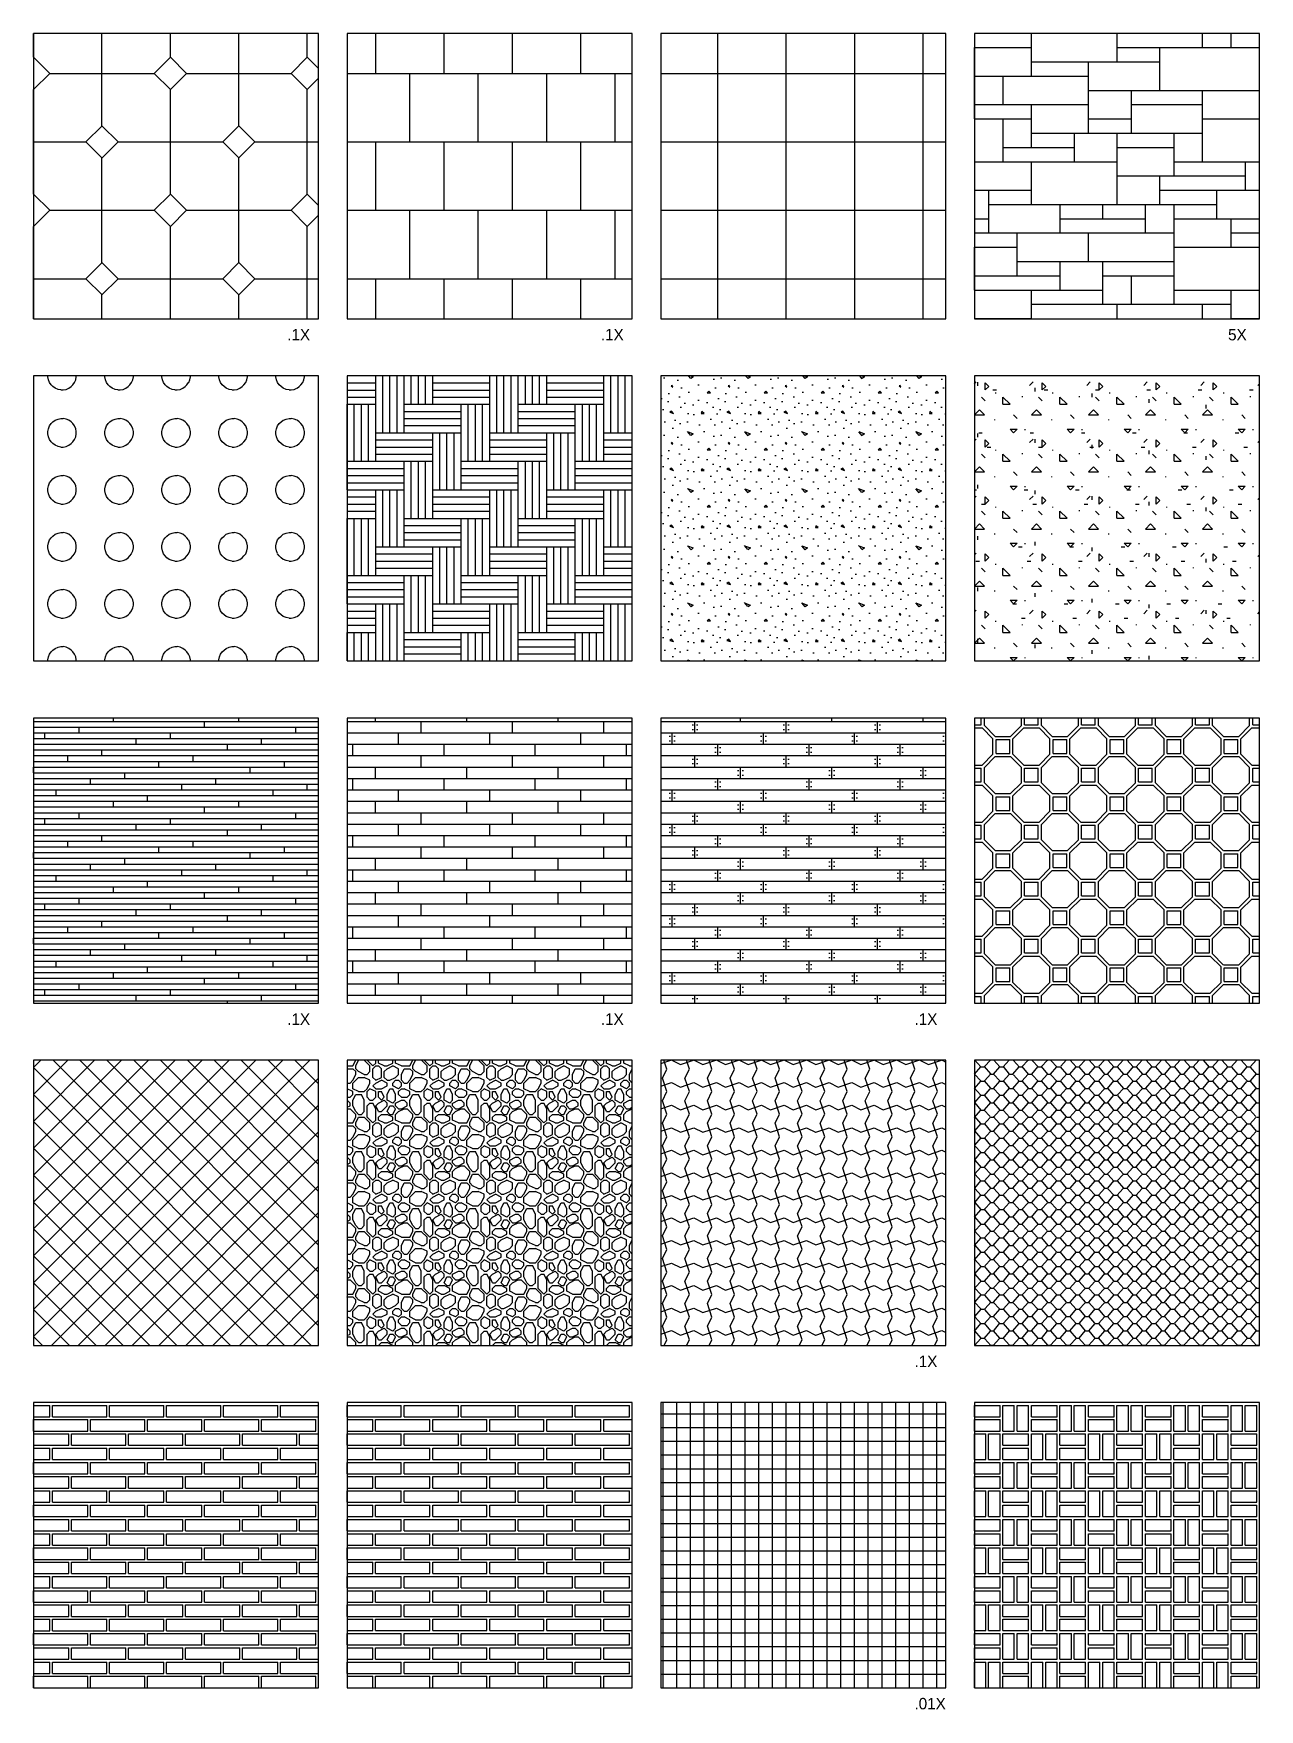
# Model space of a CAD drawing. Extents: x 0 to 176, y 0 to 59.
# Drawn here: x 0 to 21.5, y -0.38 to 29 of the extents above; entities that cross this region are included whole.
import ezdxf

# ---------------------------------------------------------------- set-up
doc = ezdxf.new("R2010")
doc.units = 0
doc.header["$MEASUREMENT"] = 0
doc.layers.get('0').update_dxf_attribs({"linetype": 'CONTINUOUS'})

msp = doc.modelspace()

# ---------------------------------------------------------------- hatches: boundary and pattern name
h = msp.add_hatch()
h.set_pattern_fill('CTYSQMK2', color=256, scale=0.1, style=0, pattern_type=2)
h.set_pattern_definition([(0, (0.2828, -0.5), (1.2, 1.2), [1.83431, -0.56569]), (90, (0, -0.2172), (-1.2, 1.2), [1.83431, -0.56569]), (45, (0.9172, 0.7), (-1.2, 1.2), [0.4, -1.29706]), (315, (0.9172, 0.7), (1.2, 1.2), [0.4, -1.29706]), (45, (1.2, 0.4172), (-1.2, 1.2), [0.4, -1.29706]), (315, (1.2, 0.9828), (1.2, 1.2), [0.4, -1.29706])])
h.paths.add_polyline_path([(5, 29), (0, 29), (0, 24), (5, 24)])
h = msp.add_hatch()
h.set_pattern_fill('CTYSQRN', color=256, scale=0.1, style=0, pattern_type=2)
h.set_pattern_definition([(0, (0, -0.5), (0, 1.2), []), (90, (0, -0.5), (-0.6, 1.2), [1.2, -1.2])])
h.paths.add_polyline_path([(5.5, 24), (10.5, 24), (10.5, 29), (5.5, 29)])
h = msp.add_hatch()
h.set_pattern_fill('CTYSQST', color=256, scale=0.1, style=0, pattern_type=2)
h.set_pattern_definition([(0, (0, -0.5), (0, 1.2), []), (90, (0, -0.5), (-1.2, 7e-17), [])])
h.paths.add_polyline_path([(16, 29), (11, 29), (11, 24), (16, 24)])
h = msp.add_hatch()
h.set_pattern_fill('CUTSTONE', color=256, scale=5, style=0, pattern_type=2)
h.set_pattern_definition([(0, (0, -0.5), (0, 5), [3.75, -1.25]), (0, (0, -0.25), (0, 5), [-1.5, 1.5, -0.75, 1.25]), (0, (0, 0), (0, 5), [-2.25, 2.75]), (0, (0, 0.25), (0, 5), [2.25, -2.75]), (0, (0, 0.5), (0, 5), [-1, 4]), (0, (0, 0.75), (0, 5), [1.75, -1.25, 1.5, -0.5]), (0, (1.75, 1), (0, 5), [4, -1]), (0, (-0.25, 1.25), (0, 5), [2.75, -2.25]), (0, (-1, 1.5), (0, 5), [2.25, -2.75]), (0, (0, 1.75), (0, 5), [4, -1]), (0, (0, 2), (0, 5), [-2, 1.25, -0.75, 1]), (0, (2.5, 2.25), (0, 5), [3, -2]), (0, (0.5, 2.5), (0, 5), [2, -1, 0.75, -1.25]), (0, (1.5, 2.75), (0, 5), [2, -0.75, 1.25, -1]), (0, (3.5, 3), (0, 5), [3, -2]), (0, (1.5, 3.25), (0, 5), [2, -3]), (0, (2.5, 3.5), (0, 5), [2.25, -2.75]), (0, (2.5, 3.75), (0, 5), [-1.5, 3.5]), (0, (1, 4), (0, 5), [1.5, -3.5]), (0, (2.5, 4.25), (0, 5), [3.5, -1.5]), (90, (0, 1.5), (-5, 3e-16), [0.75, -2, 1.75, -0.5]), (90, (0.5, 1.75), (-5, 3e-16), [1.25, -0.75, 0.5, -2.5]), (90, (0.75, 0.75), (-5, 3e-16), [0.5, -4.5]), (90, (1, 0.25), (-5, 3e-16), [0.5, -3, 0.75, -0.75]), (90, (1.25, 1.25), (-5, 3e-16), [0.5, -4.5]), (90, (1.5, -0.5), (-5, 3e-16), [0.75, -2.25, 1.25, -0.75]), (90, (1.75, 0.5), (-5, 3e-16), [0.75, -4.25]), (90, (2, 1.75), (-5, 3e-16), [0.75, -0.25, 0.5, -3.5]), (90, (2.25, -0.25), (-5, 3e-16), [0.75, -4.25]), (90, (2.5, 1), (-5, 3e-16), [0.75, -0.25, 0.75, -0.5, 1.25, -1.5]), (90, (3, 1), (-5, 3e-16), [-3.5, 0.5, -0.5, 0.5]), (90, (3.25, 1.75), (-5, 3e-16), [0.5, -4.5]), (90, (3.5, 0), (-5, 3e-16), [0.5, -1.75, 1.25, -1.5]), (90, (3.75, 0.75), (-5, 3e-16), [0.25, -3.25, 0.75, -0.75]), (90, (4, 1), (-5, 3e-16), [1.25, -1.25, 0.75, -1.75]), (90, (4.25, 2.25), (-5, 3e-16), [0.75, -1.25, 0.5, -2.5]), (90, (4.5, 0.5), (-5, 3e-16), [0.5, -4.5]), (90, (4.75, 1), (-5, 3e-16), [0.5, -1.5, 0.75, -2.25])])
h.paths.add_polyline_path([(21.5, 24), (21.5, 29), (16.5, 29), (16.5, 24)])
h = msp.add_hatch()
h.set_pattern_fill('CIRCLE32', color=256, style=0, pattern_type=2)
h.set_pattern_definition([(0, (0.48, -0.25), (1, 0.5), [0.04, -0.96]), (90, (0.25, -0.02), (-0.5, 1), [0.04, -0.96]), (45, (0.31, 0.16), (1e-16, 1), [0.042426, -1.371787]), (45, (0.66, -0.19), (1e-16, 1), [0.042426, -1.371787]), (135, (0.34, -0.19), (-1, 1e-16), [0.042426, -1.371787]), (135, (0.69, 0.16), (-1, 1e-16), [0.042426, -1.371787]), (36.8699, (0.34, 0.19), (1, 1), [0.05, -4.95]), (36.8699, (0.62, -0.22), (1, 1), [0.05, -4.95]), (53.1301, (0.69, -0.16), (-1, -1), [0.05, -4.95]), (53.1301, (0.28, 0.12), (-1, -1), [0.05, -4.95]), (126.8699, (0.31, -0.16), (-1, 1), [0.05, -4.95]), (126.8699, (0.72, 0.12), (-1, 1), [0.05, -4.95]), (143.1301, (0.66, 0.19), (-1, 1), [0.05, -4.95]), (143.1301, (0.38, -0.22), (-1, 1), [0.05, -4.95]), (11.3099, (0.52, -0.25), (1, -7e-11), [0.05099, -5.04803]), (11.3099, (0.43, 0.24), (1, -7e-11), [0.05099, -5.04803]), (78.6901, (0.25, 0.02), (-7e-11, 1), [0.05099, -5.04803]), (78.6901, (0.74, -0.07), (-7e-11, 1), [0.05099, -5.04803]), (101.3099, (0.75, 0.02), (-7e-11, -1), [0.05099, -5.04803]), (101.3099, (0.26, -0.07), (-7e-11, -1), [0.05099, -5.04803]), (168.6901, (0.48, -0.25), (-1, -7e-11), [0.05099, -5.04803]), (168.6901, (0.57, 0.24), (-1, -7e-11), [0.05099, -5.04803]), (21.8014, (0.38, 0.22), (2, 1), [0.05385, -5.331313]), (21.8014, (0.57, -0.24), (2, 1), [0.05385, -5.331313]), (68.1986, (0.26, 0.07), (-1, -2), [0.05385, -5.331313]), (68.1986, (0.72, -0.12), (-1, -2), [0.05385, -5.331313]), (111.8014, (0.28, -0.12), (-1, 2), [0.05385, -5.331313]), (111.8014, (0.74, 0.07), (-1, 2), [0.05385, -5.331313]), (158.1986, (0.43, -0.24), (-2, 1), [0.05385, -5.331313]), (158.1986, (0.62, 0.22), (-2, 1), [0.05385, -5.331313])])
h.paths.add_polyline_path([(5, 23), (0, 23), (0, 18), (5, 18)])
h = msp.add_hatch()
h.set_pattern_fill('CLUSTHB', color=256, style=0, pattern_type=2)
h.set_pattern_definition([(0, (0, -0.5), (0.5, 0.5), [1, -1]), (0, (0, -0.375), (0.5, 0.5), [1, -1]), (0, (0, -0.25), (0.5, 0.5), [1, -1]), (0, (0, -0.125), (0.5, 0.5), [1, -1]), (0, (0, 0), (0.5, 0.5), [0.5, -1.5]), (90, (0, 0), (0.5, 0.5), [1, -1]), (90, (0.125, 0), (0.5, 0.5), [1, -1]), (90, (0.25, 0), (0.5, 0.5), [1, -1]), (90, (0.375, 0), (0.5, 0.5), [1, -1]), (90, (0.5, 0), (0.5, 0.5), [0.5, -1.5])])
h.paths.add_polyline_path([(10.5, 23), (5.5, 23), (5.5, 18), (10.5, 18)])
h = msp.add_hatch()
h.set_pattern_fill('CONC', color=256, style=0, pattern_type=2)
h.set_pattern_definition([(0, (0.95, 0.14), (0, 1), [0, -1]), (0, (0.96, -0.21), (0, 1), [0, -1]), (0, (0.99, 0.33), (0, 1), [0, -1]), (338.1986, (0.47, 0.02), (3.0000003, -0.9999999), [0.107703, -5.277462]), (216.8699, (0.57, -0.02), (2.9999999, 2.0000001), [0.05, -4.95]), (130.6013, (0.53, -0.05), (5.00000042, -5.999999), [0.092195, -9.12735]), (206.5651, (0.2, -0.17), (-0.999999, -1.000001), [0.02236, -2.213707]), (326.3099, (0.18, -0.18), (1.9999996, -1.0000013), [0.036056, -3.569496]), (108.4349, (0.21, -0.2), (-0.9999984, 2.0000004), [0.031623, -3.130655]), (225, (0.84, -0.27), (-1e-16, -1), [0.042426, -1.371787]), (0, (0.81, -0.3), (1, 1), [0.06, -0.94]), (135, (0.87, -0.3), (-1, 0), [0.042426, -1.371787]), (251.5651, (0.72, 0.37), (0.9999984, 2.0000004), [0.031623, -3.130655]), (0, (0.71, 0.34), (1, 1), [0.05, -0.95]), (143.1301, (0.76, 0.34), (-2.9999999, 2.0000001), [0.05, -4.95]), (213.6901, (0.19, 0.38), (1.9999996, 1.0000013), [0.036056, -3.569496]), (341.5651, (0.16, 0.36), (-2.0000004, 0.9999984), [0.063246, -3.099032]), (126.8699, (0.22, 0.34), (2.0000001, -2.9999999), [0.05, -4.95]), (0, (0.48, 0.34), (0, 1), [0, -1]), (0, (0.21, 0.08), (0, 1), [0, -1]), (0, (0.49, -0.29), (0, 1), [0, -1]), (0, (0.76, 0.02), (0, 1), [0, -1]), (0, (0.47, 0.19), (0, 1), [0, -1]), (0, (0.25, 0.22), (0, 1), [0, -1]), (0, (0.34, 0.16), (0, 1), [0, -1]), (0, (0.3, -0.08), (0, 1), [0, -1]), (0, (0.06, -0.04), (0, 1), [0, -1]), (0, (0.07, 0.19), (0, 1), [0, -1]), (0, (0.04, 0.41), (0, 1), [0, -1]), (0, (0.35, 0.45), (0, 1), [0, -1]), (0, (0.57, 0.49), (0, 1), [0, -1]), (0, (0.92, 0.45), (0, 1), [0, -1]), (0, (0.68, 0.14), (0, 1), [0, -1]), (0, (0.58, 0.32), (0, 1), [0, -1]), (0, (0.66, -0.16), (0, 1), [0, -1]), (0, (0.36, -0.21), (0, 1), [0, -1]), (0, (0.66, -0.43), (0, 1), [0, -1]), (0, (0.33, -0.37), (0, 1), [0, -1]), (0, (0.01, -0.4), (0, 1), [0, -1]), (0, (0.13, -0.45), (0, 1), [0, -1]), (0, (0.14, -0.31), (0, 1), [0, -1]), (0, (0.81, -0.47), (0, 1), [0, -1]), (0, (0.93, -0.06), (0, 1), [0, -1]), (0, (0.88, 0.24), (0, 1), [0, -1]), (0, (0.42, -0.48), (0, 1), [0, -1])])
h.paths.add_polyline_path([(16, 23), (11, 23), (11, 18), (16, 18)])
h = msp.add_hatch()
h.set_pattern_fill('CONCRE', color=256, style=0, pattern_type=2)
h.set_pattern_definition([(0, (0, -0.5), (1, 1), [0.125, -0.875]), (90, (0, -0.5), (-1, 1), [0.125, -0.875]), (135, (0.125, -0.5), (-1, 6e-17), [0.176777, -1.237437]), (0, (0.125, 0.0625), (1, 1), [0.125, -0.875]), (45, (0.1875, 0), (6e-17, 1), [0.088388, -1.325825]), (135, (0.1875, 0), (-1, 6e-17), [0.088388, -1.325825]), (0, (0.5, 0.3125), (1, 1), [0.176777, -0.823223]), (45, (0.5, 0.3125), (6e-17, 1), [0.125, -1.289214]), (135, (0.6768, 0.3125), (-1, 6e-17), [0.125, -1.289214]), (90, (0.6875, -0.25), (-1, 1), [0.125, -0.875]), (45, (0.6875, -0.25), (6e-17, 1), [0.088388, -1.325825]), (135, (0.75, -0.1875), (-1, 6e-17), [0.088388, -1.325825]), (0, (0.125, -0.25), (1, 1), [0.0625, -0.8375]), (0, (0.875, 0), (1, 1), [0.0625, -0.8375]), (90, (0.5625, 0.125), (-1, 1), [0.0625, -0.8375]), (135, (0.6875, -0.4375), (-1, 6e-17), [0.088388, -1.325825]), (135, (0.25, 0.25), (-1, 6e-17), [0.088388, -1.325825]), (45, (0.46875, -0.1719), (6e-17, 1), [0.088388, -1.325825]), (90, (0.3438, -0.375), (-1, 1), [0.015625, -0.984375]), (90, (0.3906, 0.0469), (-1, 1), [0.015625, -0.984375]), (90, (0.8594, 0.2188), (-1, 1), [0.015625, -0.984375]), (90, (0.875, -0.3125), (-1, 1), [0.015625, -0.984375])])
h.paths.add_polyline_path([(16.5, 18), (21.5, 18), (21.5, 23), (16.5, 23)])
h = msp.add_hatch()
h.set_pattern_fill('BOARD', color=256, scale=0.1, style=0, pattern_type=2)
h.set_pattern_definition([(0, (0, -0.46), (0, 0.1), []), (90, (0, -0.46), (-0.4, 0.4), [0.1, -1.4]), (90, (0.6, -0.26), (-0.4, 0.4), [0.1, -1.4])])
h.paths.add_polyline_path([(0, 17), (0, 12), (5, 12), (5, 17)])
h = msp.add_hatch()
h.set_pattern_fill('BOARDW', color=256, scale=0.1, style=0, pattern_type=2)
h.set_pattern_definition([(0, (0, -0.46), (0, 0.2), []), (90, (0, -0.46), (-0.4, 0.4), [0.2, -1.4]), (90, (0.8, -0.26), (-0.4, 0.4), [0.2, -1.4])])
h.paths.add_polyline_path([(10.5, 12), (10.5, 17), (5.5, 17), (5.5, 12)])
h = msp.add_hatch()
h.set_pattern_fill('BOARDWN', color=256, scale=0.1, style=0, pattern_type=2)
h.set_pattern_definition([(0, (0, -0.46), (0, 0.2), []), (90, (0, -0.46), (-0.4, 0.4), [0.2, -1.4]), (90, (0.04, -0.4), (-0.4, 0.4), [0, -0.08, 0, -1.52]), (90, (1.56, -0.4), (-0.4, 0.4), [0, -0.08, 0, -1.52]), (90, (0.8, -0.26), (-0.4, 0.4), [0.2, -1.4]), (90, (0.76, -0.2), (-0.4, 0.4), [0, -0.08, 0, -1.52]), (90, (0.84, -0.2), (-0.4, 0.4), [0, -0.08, 0, -1.52])])
h.paths.add_polyline_path([(11, 12), (16, 12), (16, 17), (11, 17)])
h = msp.add_hatch()
h.set_pattern_fill('BOURGOGN', color=256, style=0, pattern_type=2)
h.set_pattern_definition([(0, (0.38, -0.12), (0.5, 0.5), [0.24, -0.76]), (0, (0.38, 0.12), (0.5, 0.5), [0.24, -0.76]), (90, (0.38, -0.12), (-0.5, 0.5), [0.24, -0.76]), (90, (0.62, -0.12), (-0.5, 0.5), [0.24, -0.76]), (0, (0.3654, -0.175), (0.5, 0.5), [0.2692, -0.7308]), (0, (0.3654, 0.175), (0.5, 0.5), [0.2692, -0.7308]), (90, (0.325, -0.1346), (-0.5, 0.5), [0.2692, -0.7308]), (90, (0.675, -0.1346), (-0.5, 0.5), [0.2692, -0.7308]), (45, (0.675, 0.1346), (1e-16, 1), [0.26925, -0.437857]), (45, (0.6346, 0.175), (1e-16, 1), [0.26925, -0.437857]), (135, (0.325, 0.1346), (-1, 1e-16), [0.26925, -0.437857]), (135, (0.3654, 0.175), (-1, 1e-16), [0.26925, -0.437857])])
h.paths.add_polyline_path([(16.5, 17), (16.5, 12), (21.5, 12), (21.5, 17)])
h = msp.add_hatch()
h.set_pattern_fill('AECNET', color=256, style=0, pattern_type=2)
h.set_pattern_definition([(45, (0, 0.5), (-0.2357, 0.2357), []), (315, (0, 0.5), (0.2357, 0.2357), [])])
h.paths.add_polyline_path([(0, 11), (0, 6), (5, 6), (5, 11)])
h = msp.add_hatch()
h.set_pattern_fill('AGGREGAT', color=256, style=0, pattern_type=2)
h.set_pattern_definition([(0, (0, 0.5), (1, 1), [0.1, -0.15, 0.05, -0.15, 0.05, -0.5]), (0, (0.5, 0.6), (1, 1), [0.05, -0.95]), (0, (0.2, 0.65), (1, 1), [0.05, -0.1, 0.05, -0.8]), (0, (0.7, 0.7), (1, 1), [0.1, -0.9]), (0, (0.8, 0.75), (1, 1), [0.05, -0.95]), (0, (0.5, 0.85), (1, 1), [0.1, -0.9]), (0, (0, 0.9), (1, 1), [0.05, -0.1, 0.05, -0.25, 0.15, -0.4]), (0, (0.7, 1), (1, 1), [0.1, -0.9]), (0, (0.1, 1.05), (1, 1), [0.1, -0.05, 0.05, -0.4, 0.05, -0.35]), (0, (0.05, 1.1), (1, 1), [0.05, -0.95]), (0, (0.4, 1.15), (1, 1), [0.05, -0.05, 0.05, -0.85]), (0, (0.25, 1.2), (1, 1), [0.05, -0.95]), (0, (0.9, 1.25), (1, 1), [0.05, -0.95]), (0, (0.45, 1.3), (1, 1), [0.05, -0.4, 0.05, -0.5]), (0, (0.45, 1.35), (1, 1), [0.1, -0.9]), (0, (0.65, 1.4), (1, 1), [0.1, -0.9]), (0, (0.05, 1.45), (1, 1), [0.05, -0.6, 0.1, -0.25]), (90, (0, 0.95), (-1, 1), [0.2, -0.2, 0.1, -0.5]), (90, (0.05, 0.95), (-1, 1), [0.05, -0.35, 0.1, -0.5]), (90, (0.1, 0.7), (-1, 1), [0.15, -0.85]), (90, (0.15, 0.7), (-1, 1), [0.1, -0.9]), (90, (0.2, 0.55), (-1, 1), [0.05, -0.6, 0.05, -0.05, 0.1, -0.15]), (90, (0.3, 0.55), (-1, 1), [0.05, -0.35, 0.05, -0.55]), (90, (0.35, 0.95), (-1, 1), [0.1, -0.15, 0.05, -0.05, 0.1, -0.55]), (90, (0.4, 0.75), (-1, 1), [0.1, -0.55, 0.05, -0.3]), (90, (0.45, 0.55), (-1, 1), [0.05, -0.05, 0.1, -0.8]), (90, (0.55, 1.2), (-1, 1), [0.05, -0.95]), (90, (0.6, 1.2), (-1, 1), [0.1, -0.1, 0.05, -0.05, 0.1, -0.6]), (90, (0.65, 0.75), (-1, 1), [0.05, -0.05, 0.05, -0.1, 0.05, -0.7]), (90, (0.8, 1.1), (-1, 1), [0.2, -0.8]), (90, (0.85, 1), (-1, 1), [0.2, -0.15, 0.1, -0.55]), (90, (0.9, 0.6), (-1, 1), [0.05, -0.15, 0.1, -0.7]), (90, (0.95, 0.7), (-1, 1), [0.15, -0.85]), (45, (0.4, 0.5), (6e-17, 1), [0.07071, -1.343504]), (45, (0.95, 0.55), (6e-17, 1), [0.07071, -1.202084, 0.07071, -0.07071]), (45, (0.3, 0.6), (6e-17, 1), [0.07071, -0.56568, 0.07071, -0.707114]), (45, (0.55, 0.6), (6e-17, 1), [0.07071, -1.131374, 0.07071, -0.14142]), (45, (0.6, 0.6), (6e-17, 1), [0.14142, -0.56568, 0.14142, -0.565694]), (45, (0.35, 0.7), (6e-17, 1), [0.0707, -0.6364, 0.0707, -0.0707, 0.0707, -0.495014]), (45, (0.85, 0.75), (6e-17, 1), [0.07071, -0.07071, 0.07071, -1.202084]), (45, (0.15, 0.8), (6e-17, 1), [0.07071, -0.84852, 0.07071, -0.424274]), (45, (0.95, 0.9), (6e-17, 1), [0.0707, -0.0707, 0.0707, -0.28284, 0.0707, -0.848574]), (45, (0.35, 1.05), (6e-17, 1), [0.07071, -1.343504]), (45, (0.1, 1.1), (6e-17, 1), [0.14142, -1.27279]), (45, (0, 1.2), (6e-17, 1), [0.07071, -0.07071, 0.07071, -1.202084]), (45, (0.55, 1.35), (6e-17, 1), [0.07071, -1.343504]), (45, (0.85, 1.45), (6e-17, 1), [0.07071, -1.343504]), (135, (0.45, 0.6), (6e-17, 1), [0.07071, -1.343504]), (135, (0.5, 0.6), (6e-17, 1), [0.07071, -1.343504]), (135, (0.2, 0.65), (6e-17, 1), [0.07071, -0.28284, 0.14142, -0.919244]), (135, (0, 0.65), (6e-17, 1), [0.07071, -1.343504]), (135, (0.65, 0.8), (6e-17, 1), [0.07071, -0.565685, 0.07071, -0.707108]), (135, (0.7, 0.8), (6e-17, 1), [0.0707, -0.4243, 0.0707, -0.4242, 0.0707, -0.353614]), (135, (0.1, 0.85), (6e-17, 1), [0.07071, -1.343504]), (135, (0.9, 0.9), (6e-17, 1), [0.1414, -0.35355, 0.0707, -0.0707, 0.0707, -0.707164]), (135, (0.25, 1.05), (6e-17, 1), [0.07071, -1.343504]), (135, (0.65, 1.05), (6e-17, 1), [0.14142, -1.27279]), (135, (0.7, 1.05), (6e-17, 1), [0.07071, -1.343504]), (135, (0.4, 1.15), (6e-17, 1), [0.07071, -1.343504]), (135, (0.1, 1.3), (6e-17, 1), [0.07071, -1.343504]), (135, (0.9, 1.3), (6e-17, 1), [0.07071, -1.343504]), (26.565, (0.1, 0.5), (1, 4e-10), [0.1118, -2.12427]), (26.565, (0, 0.6), (1, 4e-10), [0.1118, -2.12427]), (26.565, (0, 0.65), (1, 4e-10), [0.1118, -2.12427]), (26.565, (0.25, 0.65), (1, 4e-10), [0.1118, -2.12427]), (26.565, (0.2, 0.85), (1, 4e-10), [0.1118, -2.12427]), (26.565, (0.2, 0.9), (1, 4e-10), [0.1118, -2.12427]), (26.565, (0.4, 1.1), (1, 4e-10), [0.1118, -2.12427]), (26.565, (0.45, 1.15), (1, 4e-10), [0.1118, -2.12427]), (26.565, (0.05, 1.25), (1, 4e-10), [0.1118, -2.12427]), (26.565, (0.35, 1.25), (1, 4e-10), [0.1118, -2.12427]), (63.435, (0.85, 0.5), (5e-11, 1), [0.1118, -2.12427]), (63.435, (0.6, 0.65), (5e-11, 1), [0.1118, -2.12427]), (63.435, (0.45, 0.75), (5e-11, 1), [0.1118, -2.12427]), (63.435, (0.6, 0.9), (5e-11, 1), [0.1118, -2.12427]), (63.435, (0.65, 0.9), (5e-11, 1), [0.1118, -2.12427]), (63.435, (0.3, 1.05), (5e-11, 1), [0.1118, -2.12427]), (63.435, (0.2, 1.1), (5e-11, 1), [0.1118, -2.12427]), (63.435, (0.6, 1.3), (5e-11, 1), [0.1118, -2.12427]), (63.435, (0.2, 1.4), (5e-11, 1), [0.1118, -2.12427]), (116.565, (0.05, 1.1), (-4e-10, 1), [0.1118, -2.12427]), (116.565, (0.65, 1.1), (-4e-10, 1), [0.1118, -2.12427]), (116.565, (0, 1.15), (-4e-10, 1), [0.1118, -2.12427]), (116.565, (0.8, 1.3), (-4e-10, 1), [0.1118, -2.12427]), (116.565, (0.15, 1.35), (-4e-10, 1), [0.1118, -2.12427]), (116.565, (0.35, 1.4), (-4e-10, 1), [0.1118, -2.12427]), (153.435, (0.4, 0.5), (-1, 4e-10), [0.1118, -2.12427]), (153.435, (0.2, 0.6), (-1, 4e-10), [0.1118, -2.12427]), (153.435, (0.9, 0.65), (-1, 4e-10), [0.1118, -2.12427]), (153.435, (0.8, 0.75), (-1, 4e-10), [0.1118, -2.12427]), (153.435, (0.4, 0.85), (-1, 4e-10), [0.1118, -2.12427]), (153.435, (0.15, 0.9), (-1, 4e-10), [0.1118, -2.12427]), (153.435, (0.45, 0.9), (-1, 4e-10), [0.1118, -2.12427]), (153.435, (0.3, 1), (-1, 4e-10), [0.1118, -2.12427]), (153.435, (0.3, 1.25), (-1, 4e-10), [0.1118, -2.12427]), (153.435, (0, 1.45), (-1, 4e-10), [0.1118, -2.12427]), (153.435, (0.6, 1.45), (-1, 4e-10), [0.1118, -2.12427]), (153.435, (0.7, 1.45), (-1, 4e-10), [0.1118, -2.12427])])
h.paths.add_polyline_path([(10.5, 6), (10.5, 11), (5.5, 11), (5.5, 6)])
h = msp.add_hatch()
h.set_pattern_fill('ANCHORLK', color=256, scale=0.1, style=0, pattern_type=2)
h.set_pattern_definition([(18.435, (-0.11859, -0.53953), (0.7905691, 0.3952854), [0.25, -1]), (333.435, (-0.2767, -0.85576), (0.3952847, 4e-07), [0.176777, -0.707107]), (63.435, (-0.03953, 0.01387), (-4e-07, 0.3952847), [0.176777, -0.707107]), (108.435, (0.03953, -0.2233), (-3.5e-07, 0.3952847), [0.25, -1])])
h.paths.add_polyline_path([(16, 11), (11, 11), (11, 6), (16, 6)])
h = msp.add_hatch()
h.set_pattern_fill('ASBESTOS', color=256, style=0, pattern_type=2)
h.set_pattern_definition([(310.2364, (0, -0.37), (6.00000479, -6.99999531), [0.170294, -16.859093]), (0, (0.11, -0.5), (1, 1), [0.06, -0.94]), (49.7636, (0.17, -0.5), (-6.00000479, -6.99999531), [0.170294, -16.859093]), (0, (0.28, -0.37), (1, 1), [0.05, -0.95]), (310.2364, (0.33, -0.37), (6.00000479, -6.99999531), [0.170294, -16.859093]), (0, (0.44, -0.5), (1, 1), [0.06, -0.94]), (49.7636, (0.5, -0.5), (-6.00000479, -6.99999531), [0.170294, -16.859093]), (0, (0.61, -0.37), (1, 1), [0.06, -0.94]), (310.2364, (0.67, -0.37), (6.00000479, -6.99999531), [0.170294, -16.859093]), (0, (0.78, -0.5), (1, 1), [0.05, -0.95]), (49.7636, (0.83, -0.5), (-6.00000479, -6.99999531), [0.170294, -16.859093]), (0, (0.94, -0.37), (1, 1), [0.06, -0.94]), (47.4896, (0, -0.37), (9.99999072, 11.00000867), [0.162788, -16.116032]), (312.5104, (0.83, -0.25), (-9.99999072, 11.00000867), [0.162788, -16.116032]), (47.4896, (0.67, -0.37), (9.99999072, 11.00000867), [0.162788, -16.116032]), (312.5104, (0.5, -0.25), (-9.99999072, 11.00000867), [0.162788, -16.116032]), (47.4896, (0.33, -0.37), (9.99999072, 11.00000867), [0.162788, -16.116032]), (312.5104, (0.17, -0.25), (-9.99999072, 11.00000867), [0.162788, -16.116032]), (312.5104, (0.17, 0), (-9.99999072, 11.00000867), [0.162788, -16.116032]), (47.4896, (0.33, -0.12), (9.99999072, 11.00000867), [0.162788, -16.116032]), (312.5104, (0.5, 0), (-9.99999072, 11.00000867), [0.162788, -16.116032]), (47.4896, (0.67, -0.12), (9.99999072, 11.00000867), [0.162788, -16.116032]), (312.5104, (0.83, 0), (-9.99999072, 11.00000867), [0.162788, -16.116032]), (47.4896, (0, -0.12), (9.99999072, 11.00000867), [0.162788, -16.116032]), (0, (0.94, -0.12), (1, 1), [0.06, -0.94]), (49.7636, (0.83, -0.25), (-6.00000479, -6.99999531), [0.170294, -16.859093]), (0, (0.78, -0.25), (1, 1), [0.05, -0.95]), (310.2364, (0.67, -0.12), (6.00000479, -6.99999531), [0.170294, -16.859093]), (0, (0.61, -0.12), (1, 1), [0.06, -0.94]), (49.7636, (0.5, -0.25), (-6.00000479, -6.99999531), [0.170294, -16.859093]), (0, (0.44, -0.25), (1, 1), [0.06, -0.94]), (310.2364, (0.33, -0.12), (6.00000479, -6.99999531), [0.170294, -16.859093]), (0, (0.28, -0.12), (1, 1), [0.05, -0.95]), (49.7636, (0.17, -0.25), (-6.00000479, -6.99999531), [0.170294, -16.859093]), (0, (0.11, -0.25), (1, 1), [0.06, -0.94]), (310.2364, (0, -0.12), (6.00000479, -6.99999531), [0.170294, -16.859093]), (310.2364, (0.17, 0.25), (6.00000479, -6.99999531), [0.170294, -16.859093]), (49.7636, (0.33, 0.12), (-6.00000479, -6.99999531), [0.170294, -16.859093]), (310.2364, (0.5, 0.25), (6.00000479, -6.99999531), [0.170294, -16.859093]), (49.7636, (0.67, 0.12), (-6.00000479, -6.99999531), [0.170294, -16.859093]), (310.2364, (0.83, 0.25), (6.00000479, -6.99999531), [0.170294, -16.859093]), (49.7636, (0, 0.12), (-6.00000479, -6.99999531), [0.170294, -16.859093]), (0, (0.94, 0.12), (1, 1), [0.06, -0.94]), (47.4896, (0.83, 0), (9.99999072, 11.00000867), [0.162788, -16.116032]), (0, (0.78, 0), (1, 1), [0.05, -0.95]), (312.5104, (0.67, 0.12), (-9.99999072, 11.00000867), [0.162788, -16.116032]), (0, (0.61, 0.12), (1, 1), [0.06, -0.94]), (47.4896, (0.5, 0), (9.99999072, 11.00000867), [0.162788, -16.116032]), (0, (0.44, 0), (1, 1), [0.06, -0.94]), (312.5104, (0.33, 0.12), (-9.99999072, 11.00000867), [0.162788, -16.116032]), (0, (0.28, 0.12), (1, 1), [0.05, -0.95]), (47.4896, (0.17, 0), (9.99999072, 11.00000867), [0.162788, -16.116032]), (0, (0.11, 0), (1, 1), [0.06, -0.94]), (312.5104, (0, 0.12), (-9.99999072, 11.00000867), [0.162788, -16.116032]), (312.5104, (0.17, 0.5), (-9.99999072, 11.00000867), [0.162788, -16.116032]), (47.4896, (0.33, 0.38), (9.99999072, 11.00000867), [0.162788, -16.116032]), (312.5104, (0.5, 0.5), (-9.99999072, 11.00000867), [0.162788, -16.116032]), (47.4896, (0.67, 0.38), (9.99999072, 11.00000867), [0.162788, -16.116032]), (312.5104, (0.83, 0.5), (-9.99999072, 11.00000867), [0.162788, -16.116032]), (0, (0.11, 0.5), (1, 1), [0.06, -0.94]), (0, (0.44, 0.5), (1, 1), [0.06, -0.94]), (0, (0.78, 0.5), (1, 1), [0.05, -0.95]), (47.4896, (0, 0.38), (9.99999072, 11.00000867), [0.162788, -16.116032]), (0, (0.94, 0.38), (1, 1), [0.06, -0.94]), (49.7636, (0.83, 0.25), (-6.00000479, -6.99999531), [0.170294, -16.859093]), (0, (0.78, 0.25), (1, 1), [0.05, -0.95]), (310.2364, (0.67, 0.38), (6.00000479, -6.99999531), [0.170294, -16.859093]), (0, (0.61, 0.38), (1, 1), [0.06, -0.94]), (49.7636, (0.5, 0.25), (-6.00000479, -6.99999531), [0.170294, -16.859093]), (0, (0.44, 0.25), (1, 1), [0.06, -0.94]), (310.2364, (0.33, 0.38), (6.00000479, -6.99999531), [0.170294, -16.859093]), (0, (0.28, 0.38), (1, 1), [0.05, -0.95]), (49.7636, (0.17, 0.25), (-6.00000479, -6.99999531), [0.170294, -16.859093]), (0, (0.11, 0.25), (1, 1), [0.06, -0.94]), (310.2364, (0, 0.38), (6.00000479, -6.99999531), [0.170294, -16.859093])])
h.paths.add_polyline_path([(21.5, 11), (16.5, 11), (16.5, 6), (21.5, 6)])
h = msp.add_hatch()
h.set_pattern_fill('12INRUN1', color=256, style=0, pattern_type=2)
h.set_pattern_definition([(0, (0, 0), (0.333333, 0.25), [0.95, -0.05]), (0, (0, 0.2), (0.333333, 0.25), [0.95, -0.05]), (90, (0, 0), (0.333333, 0.25), [0.2, -0.55]), (90, (0.95, 0), (0.333333, 0.25), [0.2, -0.55])])
h.paths.add_polyline_path([(5, 5), (0, 5), (0, 0), (5, 0)])
h = msp.add_hatch()
h.set_pattern_fill('12INRUN2', color=256, style=0, pattern_type=2)
h.set_pattern_definition([(0, (0, 0), (0.5, 0.25), [0.95, -0.05]), (0, (0, 0.2), (0.5, 0.25), [0.95, -0.05]), (90, (0, 0), (-0.5, 0.25), [0.2, -0.3]), (90, (0.95, 0), (-0.5, 0.25), [0.2, -0.3])])
h.paths.add_polyline_path([(10.5, 5), (5.5, 5), (5.5, 0), (10.5, 0)])
h = msp.add_hatch()
h.set_pattern_fill('2X2', color=256, scale=0.01, style=0, pattern_type=2)
h.set_pattern_definition([(0, (0, 0), (0, 0.24), []), (90, (0, 0), (-0.24, 1e-17), [])])
h.paths.add_polyline_path([(16, 5), (11, 5), (11, 0), (16, 0)])
h = msp.add_hatch()
h.set_pattern_fill('2X2BRICK', color=256, style=0, pattern_type=2)
h.set_pattern_definition([(0, (0, 0), (0.5, 0.5), [0.45, -0.05, 0.2, -0.05, 0.2, -0.05]), (0, (0, 0.2), (0.5, 0.5), [0.45, -0.55]), (0, (0, 0.25), (0.5, 0.5), [0.45, -0.55]), (0, (0, 0.45), (0.5, 0.5), [0.45, -0.05, 0.2, -0.05, 0.2, -0.05]), (90, (0, 0), (-0.5, 0.5), [0.2, -0.05, 0.2, -0.05, 0.45, -0.05]), (90, (0.45, 0), (-0.5, 0.5), [0.2, -0.05, 0.2, -0.05, 0.45, -0.05]), (90, (0.7, 0), (-0.5, 0.5), [0.45, -0.55]), (90, (0.75, 0), (-0.5, 0.5), [0.45, -0.55])])
h.paths.add_polyline_path([(21.5, 5), (16.5, 5), (16.5, 0), (21.5, 0)])

# ---------------------------------------------------------------- linework, layer by layer
for points in [[(0, 24), (5, 24), (5, 29), (0, 29)], [(5.5, 24), (10.5, 24), (10.5, 29), (5.5, 29)], [(11, 24), (16, 24), (16, 29), (11, 29)], [(16.5, 24), (21.5, 24), (21.5, 29), (16.5, 29)], [(0, 18), (5, 18), (5, 23), (0, 23)], [(5.5, 18), (10.5, 18), (10.5, 23), (5.5, 23)], [(11, 18), (16, 18), (16, 23), (11, 23)], [(16.5, 18), (21.5, 18), (21.5, 23), (16.5, 23)], [(0, 12), (5, 12), (5, 17), (0, 17)], [(5.5, 12), (10.5, 12), (10.5, 17), (5.5, 17)], [(11, 12), (16, 12), (16, 17), (11, 17)], [(16.5, 12), (21.5, 12), (21.5, 17), (16.5, 17)], [(0, 6), (5, 6), (5, 11), (0, 11)], [(5.5, 6), (10.5, 6), (10.5, 11), (5.5, 11)], [(11, 6), (16, 6), (16, 11), (11, 11)], [(16.5, 6), (21.5, 6), (21.5, 11), (16.5, 11)], [(0, 0), (5, 0), (5, 5), (0, 5)], [(5.5, 0), (10.5, 0), (10.5, 5), (5.5, 5)], [(11, 0), (16, 0), (16, 5), (11, 5)], [(16.5, 0), (21.5, 0), (21.5, 5), (16.5, 5)]]:
    msp.add_lwpolyline(points, close=True)

# ---------------------------------------------------------------- texts
for s, p in [('.1X', (4.449, 23.621)), ('.1X', (9.949, 23.621)), ('5X', (20.949, 23.621)), ('.1X', (4.449, 11.621)), ('.1X', (9.949, 11.621)), ('.1X', (15.449, 11.621)), ('.1X', (15.449, 5.621)), ('.01X', (15.449, -0.379))]:
    msp.add_text(s, height=0.2).set_placement(p)

doc.saveas('drawing.dxf')
